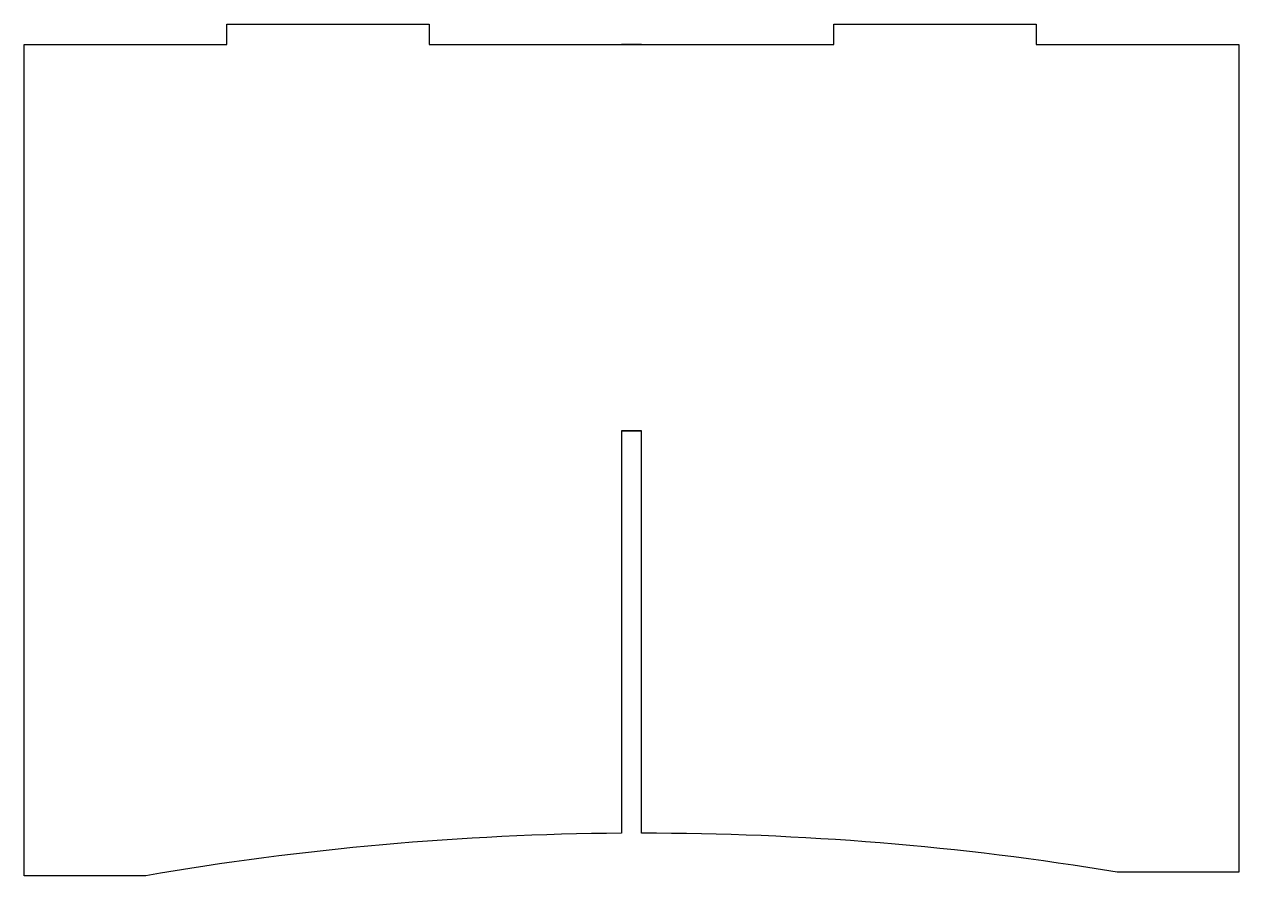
# Model space of a CAD drawing. Header units: millimetres. Extents: x -76 to 74, y 0 to 105.
import ezdxf

# ---------------------------------------------------------------- set-up
doc = ezdxf.new("R2010")
doc.units = ezdxf.units.MM
doc.layers.get('0').update_dxf_attribs({"linetype": 'CONTINUOUS'})

msp = doc.modelspace()

# ---------------------------------------------------------------- linework, layer by layer
for p, q in [((0, 102.5), (-2.5, 102.5)), ((-2.5, 54.75), (0, 54.75))]:
    msp.add_line(p, q)
msp.add_lwpolyline([(-61.25, -0.23), (-76.25, -0.23), (-76.25, 102.5), (-51.25, 102.5), (-51.25, 105), (-26.25, 105), (-26.25, 102.5), (23.75, 102.5), (23.75, 105), (48.75, 105), (48.75, 102.5), (73.75, 102.5), (73.75, 0.21), (58.75, 0.21, 0.040922), (0, 5.02), (0, 54.75), (-2.5, 54.75), (-2.5, 5.01, 0.040948)], format="xyb", close=True)

doc.saveas('drawing.dxf')
